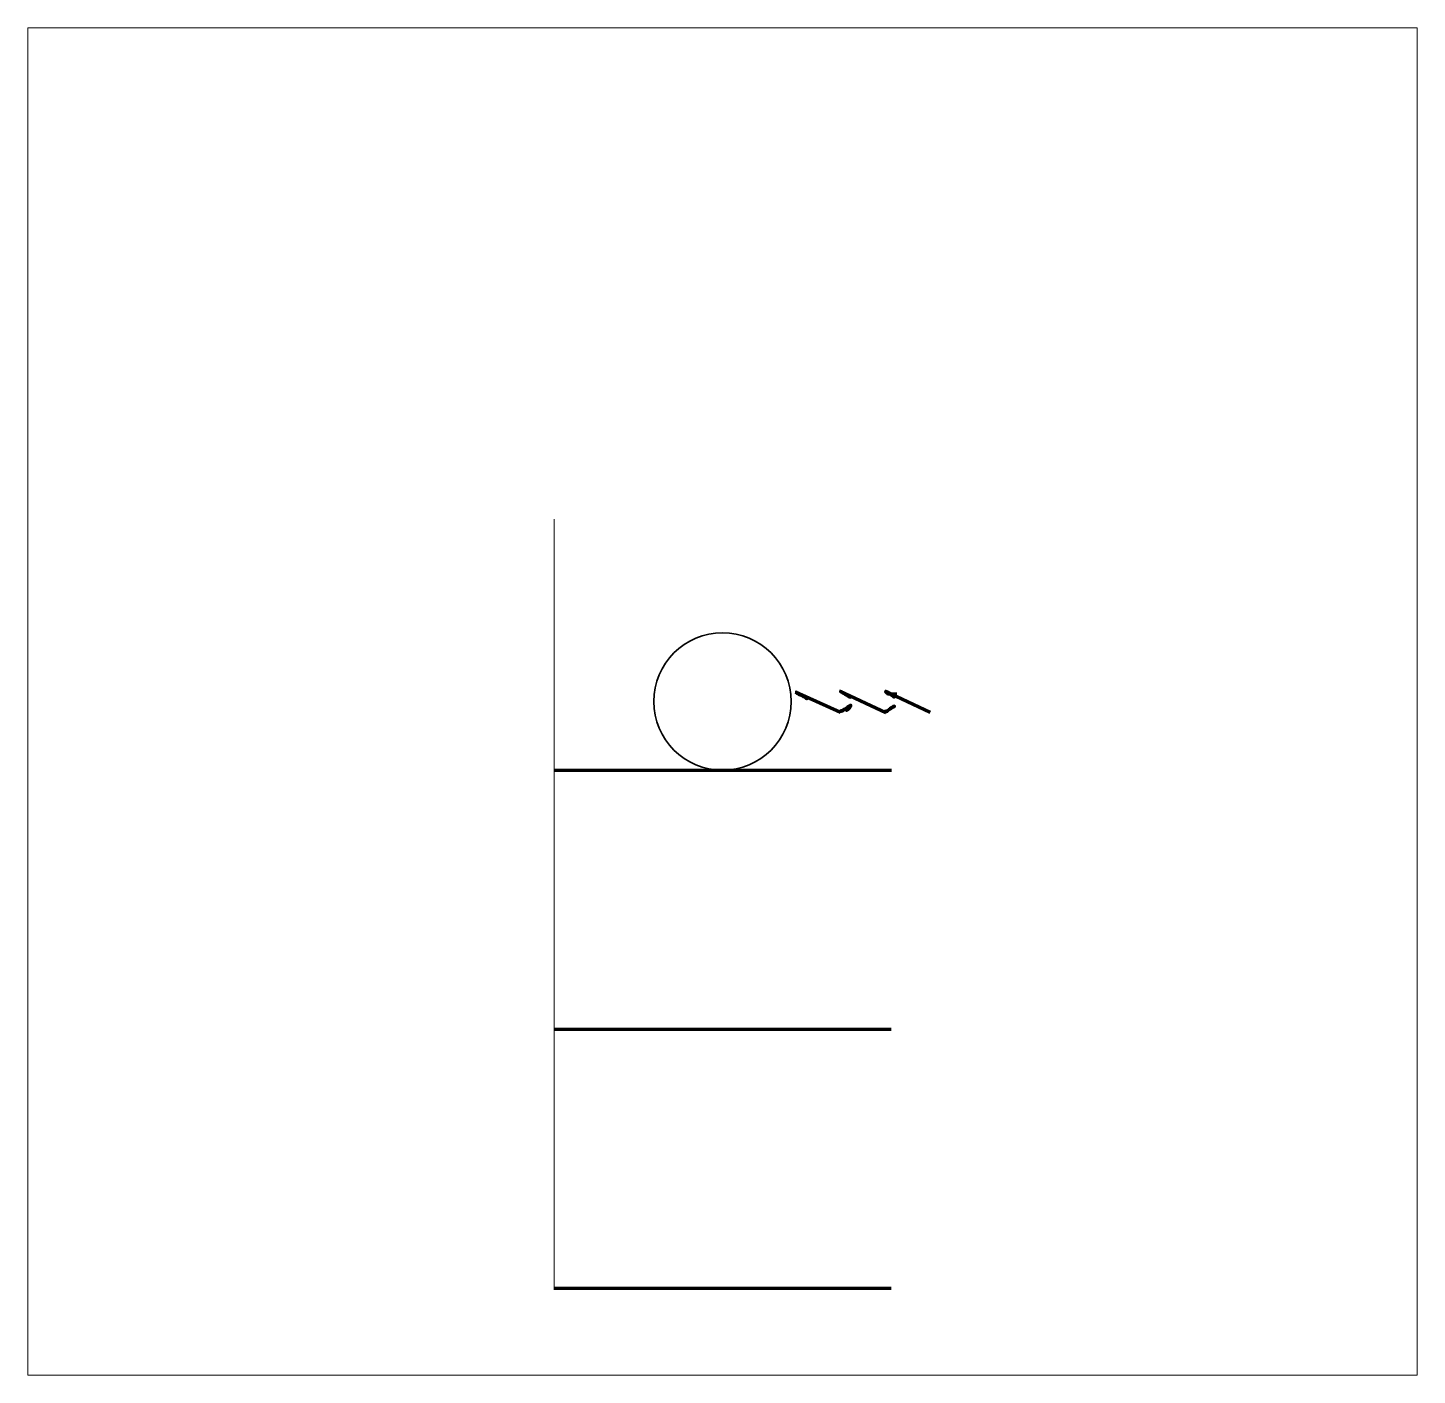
# Model space of a CAD drawing. Header units: inches. Extents: x -34.4 to 56.4, y -56 to 32.1.
import ezdxf

# ---------------------------------------------------------------- set-up
doc = ezdxf.new("R2010")
doc.units = ezdxf.units.IN
doc.header["$MEASUREMENT"] = 0
doc.layers.add('Layer 1', color=7, linetype='Continuous', lineweight=0)
picture_1 = doc.add_image_def('image1.png', size_in_pixel=(14640, 14640))

msp = doc.modelspace()

# ---------------------------------------------------------------- linework, layer by layer
at = {"layer": 'Layer 1'}
for p, q in [((0, 0), (0, -16.93)), ((0, -16.403), (0, -33.333)), ((0, -33.333), (0, -50.262))]:
    msp.add_line(p, q, dxfattribs=at)
at = {"layer": 'Layer 1', "color": 18, "lineweight": 70, "true_color": 0x000000}
for p, q in [((15.777, -11.277), (18.721, -12.615)), ((18.691, -11.238), (21.675, -12.63)), ((21.619, -11.23), (24.571, -12.606))]:
    msp.add_line(p, q, dxfattribs=at)
at = {"layer": 'Layer 1', "color": 18, "lineweight": 211, "true_color": 0x000000}
for p, q in [((0, -16.403), (22.042, -16.403)), ((-0.021, -33.333), (22.021, -33.333)), ((-0.021, -50.263), (22.021, -50.262))]:
    msp.add_line(p, q, dxfattribs=at)
at = {"layer": 'Layer 1', "color": 7, "lineweight": 106, "true_color": 0xffffff}
for points in [[(15.926, -10.483)], [(18.835, -11.773)]]:
    msp.add_lwpolyline(points, dxfattribs=at)
at = {"layer": 'Layer 1', "color": 7, "lineweight": 35, "true_color": 0xffffff}
msp.add_circle((11, -11.918), 4.485, dxfattribs=at)
at = {"layer": 'Layer 1', "color": 7, "lineweight": 140, "true_color": 0xffffff}
msp.add_open_spline([(15.877, -11.329), (15.832, -11.333), (15.787, -11.33), (15.744, -11.321)], degree=3, dxfattribs=at)
at = {"layer": 'Layer 1', "color": 7, "lineweight": 106, "true_color": 0xffffff}
for points, knots in [([(16.448, -11.616), (16.428, -11.616), (16.408, -11.616), (16.388, -11.617), (16.429, -11.658), (16.471, -11.697), (16.515, -11.735), (16.427, -11.664), (16.337, -11.591), (16.23, -11.553), (16.146, -11.523), (16.048, -11.512), (15.988, -11.446), (16.06, -11.462), (16.132, -11.484), (16.201, -11.511), (16.216, -11.517), (16.231, -11.524), (16.244, -11.534), (16.263, -11.55), (16.273, -11.573), (16.289, -11.592), (16.304, -11.61), (16.33, -11.626), (16.353, -11.617), (16.297, -11.591), (16.241, -11.565), (16.185, -11.539), (16.25, -11.551), (16.312, -11.576), (16.367, -11.611), (16.327, -11.596), (16.312, -11.54), (16.271, -11.53), (16.257, -11.527), (16.243, -11.53), (16.229, -11.529), (16.202, -11.529), (16.177, -11.518), (16.152, -11.506), (16.057, -11.463), (15.961, -11.419), (15.865, -11.376), (15.959, -11.397), (16.049, -11.434), (16.131, -11.483), (16.041, -11.42), (15.936, -11.377), (15.828, -11.358), (15.874, -11.368), (15.92, -11.379), (15.966, -11.39), (15.926, -11.365), (15.88, -11.35), (15.833, -11.347)], [0, 0, 0, 0, 1, 1, 1, 2, 2, 2, 3, 3, 3, 4, 4, 4, 5, 5, 5, 6, 6, 6, 7, 7, 7, 8, 8, 8, 9, 9, 9, 10, 10, 10, 11, 11, 11, 12, 12, 12, 13, 13, 13, 14, 14, 14, 15, 15, 15, 16, 16, 16, 17, 17, 17, 18, 18, 18, 18]), ([(18.644, -11.252), (18.664, -11.252), (18.684, -11.252), (18.703, -11.252), (18.714, -11.253), (18.753, -11.262), (18.756, -11.272), (18.771, -11.272), (18.785, -11.278), (18.796, -11.287), (18.767, -11.29), (18.736, -11.283), (18.712, -11.266), (18.783, -11.296), (18.855, -11.326), (18.926, -11.355), (18.934, -11.359), (18.943, -11.366), (18.939, -11.373), (18.889, -11.353), (18.838, -11.333), (18.788, -11.313), (18.816, -11.344), (18.859, -11.356), (18.898, -11.369), (18.998, -11.405), (19.089, -11.463), (19.178, -11.52), (19.104, -11.491), (19.034, -11.452), (18.969, -11.407), (19.018, -11.435), (19.068, -11.463), (19.118, -11.49), (19.083, -11.488), (19.05, -11.478), (19.02, -11.461), (19.132, -11.513), (19.245, -11.565), (19.357, -11.617), (19.313, -11.611), (19.27, -11.599), (19.23, -11.58), (19.278, -11.593), (19.326, -11.612), (19.371, -11.635), (19.342, -11.611), (19.314, -11.587), (19.28, -11.571), (19.247, -11.554), (19.207, -11.547), (19.172, -11.558), (19.217, -11.584), (19.263, -11.611), (19.308, -11.637)], [0, 0, 0, 0, 1, 1, 1, 2, 2, 2, 3, 3, 3, 4, 4, 4, 5, 5, 5, 6, 6, 6, 7, 7, 7, 8, 8, 8, 9, 9, 9, 10, 10, 10, 11, 11, 11, 12, 12, 12, 13, 13, 13, 14, 14, 14, 15, 15, 15, 16, 16, 16, 17, 17, 17, 18, 18, 18, 18]), ([(21.697, -11.281), (21.831, -11.355), (21.958, -11.441), (22.077, -11.536), (22.123, -11.573), (22.175, -11.614), (22.234, -11.61), (22.225, -11.596), (22.241, -11.642), (22.225, -11.636), (22.176, -11.618), (22.135, -11.581), (22.113, -11.535), (22.099, -11.504), (22.09, -11.467), (22.062, -11.448), (22.039, -11.433), (22.01, -11.433), (21.985, -11.424), (21.926, -11.404), (21.885, -11.336), (21.823, -11.337), (21.891, -11.38), (21.959, -11.423), (22.027, -11.467), (22.075, -11.497), (22.124, -11.529), (22.161, -11.571), (22.181, -11.594), (22.198, -11.62), (22.225, -11.633), (22.226, -11.624), (22.226, -11.616), (22.227, -11.607), (22.018, -11.534), (21.86, -11.366), (21.679, -11.24), (21.665, -11.231), (21.694, -11.265), (21.697, -11.281)], [0, 0, 0, 0, 1, 1, 1, 2, 2, 2, 3, 3, 3, 4, 4, 4, 5, 5, 5, 6, 6, 6, 7, 7, 7, 8, 8, 8, 9, 9, 9, 10, 10, 10, 11, 11, 11, 12, 12, 12, 13, 13, 13, 13]), ([(22.399, -11.441), (22.224, -11.441), (22.05, -11.441), (21.875, -11.441), (21.862, -11.441), (21.848, -11.441), (21.836, -11.435), (21.827, -11.432), (21.82, -11.425), (21.813, -11.419), (21.788, -11.398), (21.763, -11.377), (21.738, -11.356), (21.726, -11.345), (21.712, -11.334), (21.707, -11.318), (21.702, -11.302), (21.709, -11.281), (21.725, -11.278), (21.734, -11.275), (21.744, -11.279), (21.753, -11.283), (21.772, -11.291), (21.791, -11.299), (21.81, -11.308), (21.772, -11.288), (21.73, -11.274), (21.687, -11.268), (21.687, -11.262), (21.686, -11.255), (21.686, -11.248)], [0, 0, 0, 0, 1, 1, 1, 2, 2, 2, 3, 3, 3, 4, 4, 4, 5, 5, 5, 6, 6, 6, 7, 7, 7, 8, 8, 8, 9, 9, 9, 10, 10, 10, 10]), ([(18.862, -12.551), (18.835, -12.549), (18.807, -12.547), (18.782, -12.557), (18.776, -12.559), (18.77, -12.562), (18.765, -12.564), (18.759, -12.565), (18.753, -12.565), (18.748, -12.566), (18.729, -12.566), (18.71, -12.567), (18.691, -12.568)], [0, 0, 0, 0, 1, 1, 1, 2, 2, 2, 3, 3, 3, 4, 4, 4, 4]), ([(18.837, -12.521), (18.823, -12.526), (18.809, -12.531), (18.796, -12.537), (18.813, -12.525), (18.833, -12.516), (18.854, -12.51), (18.814, -12.517), (18.775, -12.531), (18.739, -12.55), (18.747, -12.544), (18.731, -12.535), (18.721, -12.538), (18.729, -12.519), (18.754, -12.515), (18.775, -12.512), (18.874, -12.501), (18.97, -12.463), (19.05, -12.404), (19, -12.424), (18.949, -12.444), (18.899, -12.464), (18.981, -12.413), (19.064, -12.362), (19.147, -12.311), (19.109, -12.338), (19.078, -12.374), (19.056, -12.415), (19.183, -12.354), (19.257, -12.208), (19.391, -12.162), (19.326, -12.214), (19.258, -12.266), (19.187, -12.308), (19.194, -12.295), (19.203, -12.283), (19.213, -12.272), (19.197, -12.316), (19.145, -12.48), (19.11, -12.504), (19.219, -12.43), (19.314, -12.338), (19.392, -12.232), (19.345, -12.224), (19.3, -12.248), (19.26, -12.272), (19.219, -12.296), (19.179, -12.322), (19.138, -12.346), (19.16, -12.299), (19.203, -12.243), (19.244, -12.212)], [0, 0, 0, 0, 1, 1, 1, 2, 2, 2, 3, 3, 3, 4, 4, 4, 5, 5, 5, 6, 6, 6, 7, 7, 7, 8, 8, 8, 9, 9, 9, 10, 10, 10, 11, 11, 11, 12, 12, 12, 13, 13, 13, 14, 14, 14, 15, 15, 15, 16, 16, 16, 17, 17, 17, 17]), ([(18.907, -12.522), (18.894, -12.522), (18.881, -12.523), (18.868, -12.523), (18.862, -12.523), (18.853, -12.521), (18.853, -12.515), (18.853, -12.508), (18.862, -12.506), (18.868, -12.506), (18.884, -12.507), (18.903, -12.511), (18.915, -12.5)], [0, 0, 0, 0, 1, 1, 1, 2, 2, 2, 3, 3, 3, 4, 4, 4, 4]), ([(21.506, -12.564), (21.532, -12.572), (21.559, -12.58), (21.585, -12.588), (21.607, -12.595), (21.629, -12.602), (21.652, -12.599), (21.698, -12.592), (21.733, -12.543), (21.78, -12.542), (21.758, -12.547), (21.737, -12.56), (21.722, -12.577)], [0, 0, 0, 0, 1, 1, 1, 2, 2, 2, 3, 3, 3, 4, 4, 4, 4]), ([(22.244, -12.169), (22.244, -12.207), (22.222, -12.244), (22.188, -12.261), (22.211, -12.271), (22.241, -12.252), (22.242, -12.228), (22.187, -12.225), (22.132, -12.244), (22.091, -12.279), (22.048, -12.315), (22.016, -12.368), (21.963, -12.384), (22.03, -12.359), (22.092, -12.323), (22.147, -12.278), (22.073, -12.319), (21.999, -12.361), (21.924, -12.403), (21.916, -12.407), (21.907, -12.412), (21.903, -12.421), (21.897, -12.431), (21.891, -12.449), (21.881, -12.443), (21.928, -12.428), (21.971, -12.401), (22.005, -12.365), (21.984, -12.422), (21.915, -12.442), (21.863, -12.473), (21.838, -12.488), (21.815, -12.507), (21.79, -12.522), (21.739, -12.554), (21.679, -12.571), (21.619, -12.57)], [0, 0, 0, 0, 1, 1, 1, 2, 2, 2, 3, 3, 3, 4, 4, 4, 5, 5, 5, 6, 6, 6, 7, 7, 7, 8, 8, 8, 9, 9, 9, 10, 10, 10, 11, 11, 11, 12, 12, 12, 12])]:
    msp.add_open_spline(points, degree=3, knots=knots, dxfattribs=at)

# ---------------------------------------------------------------- pictures from other files: only their frames are drawn
at = {"layer": 'Layer 1'}
image = msp.add_image(picture_1, insert=(-34.416, -55.956), size_in_units=(90.833, 88.075), dxfattribs=at)

doc.saveas('drawing.dxf')
